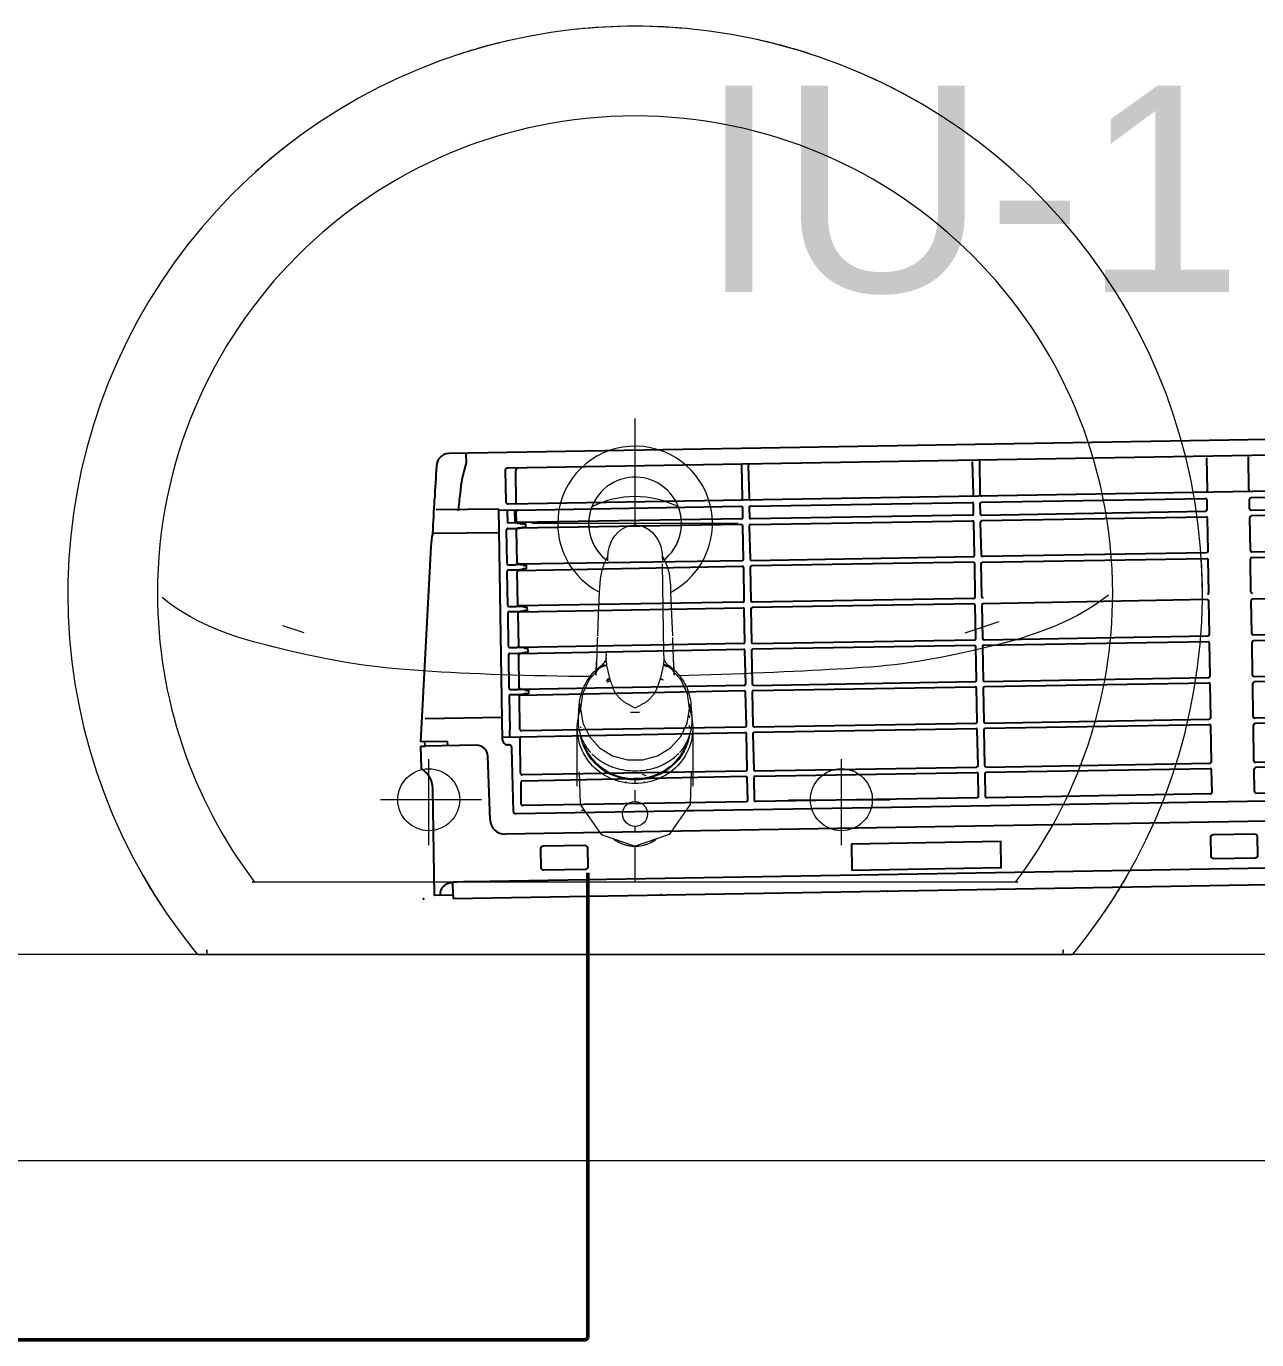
# Model space of a CAD drawing. Header units: millimetres. Extents: x -160614 to 59925, y -157025 to 0.
# Drawn here: x -103741 to -103145, y -110029 to -109393 of the extents above; entities that cross this region are included whole.
import ezdxf

# ---------------------------------------------------------------- set-up
doc = ezdxf.new("R2010")
doc.units = ezdxf.units.MM
doc.header["$LTSCALE"] = 8
for name, color, linetype, lineweight in [('72_EGR_EQP_TAG', 9, 'Continuous', 5), ('LOADING', 9, 'Continuous', 5), ('P-SANR-FIXT', 9, 'Continuous', 18), ('P-SANR-FIXT-1', 9, 'Continuous', 13), ('Walls', 9, 'Continuous', 5)]:
    doc.layers.add(name, color=color, linetype=linetype, lineweight=lineweight)
for name, color, linetype in [('A-Wall-cmu-patt', 9, 'Continuous'), ('DVM_INDOOR', 9, 'Continuous'), ('DVM_UNIT_BP', 9, 'Continuous'), ('DVM_UNIT_DP', 9, 'Continuous'), ('DVM_UNIT_LP', 9, 'Continuous'), ('REF', 42, 'Continuous')]:
    doc.layers.add(name, color=color, linetype=linetype)
doc.styles.add('ARIAL', font='arial.ttf')

# ---------------------------------------------------------------- blocks, each defined once
blk = doc.blocks.new('FP_138-161_A_00_GFL_-0_080_Einreichung_Grundrisse_100')
at = {"layer": 'P-SANR-FIXT'}
blk.add_line((-0.00439, -0.00195), (-0.00448, -0.00213), dxfattribs=at)
at = {"layer": 'P-SANR-FIXT', "flags": 128}
blk.add_lwpolyline([(-0.00566, -0.00372), (-0.00581, -0.00385), (-0.00597, -0.00398)], dxfattribs=at)
blk = doc.blocks.new('FP_139-161_A_00_GFL_-0_080_Einreichung_Grundrisse_100')
at = {"layer": 'P-SANR-FIXT'}
blk.add_line((0.0045, -0.00218), (0.00442, -0.002), dxfattribs=at)
at = {"layer": 'P-SANR-FIXT', "flags": 128}
blk.add_lwpolyline([(0.00601, -0.00401), (0.00586, -0.00389), (0.0057, -0.00376)], dxfattribs=at)
blk = doc.blocks.new('IS_Ceraplus_B8204_BIM_BG _1_ - B8204AA - CERAPLUS single lever basin mixer with pop-up waste-V137-161_A_00_GFL_-0_080_Einreichung_Grundrisse_100')
at = {"layer": 'P-SANR-FIXT-1'}
h = blk.add_hatch(dxfattribs=at)
h.set_pattern_fill('FP_26', color=256, style=0, pattern_type=2)
h.set_pattern_definition([(225, (0.009, 0), (0.010607, -0.010607), []), (315, (0.009, 0), (0.010607, 0.010607), [])])
h.paths.add_polyline_path([(0.00555, -0.00203), (0.00582, -0.00237), (0.00579, -0.00206)])
h.paths.add_polyline_path([(0.00703, -0.00394), (0.00882, -0.00447), (0.00839, -0.00431)])
at = {"layer": 'LOADING'}
for p, q in [((-0.028, 0), (-0.028, -0.02808)), ((0.028, -0.02808), (0.028, 0)), ((-0.02625, -0.02824), (-0.02625, -0.02872)), ((0.02624, -0.02931), (0.02625, -0.02872)), ((0.02625, -0.02872), (0.02625, -0.02824)), ((-0.02744, -0.03367), (-0.02709, -0.03918)), ((0.02709, -0.03918), (0.02744, -0.03367)), ((-0.01375, -0.05117), (-0.01286, -0.05169)), ((0.01237, -0.05196), (0.01327, -0.05146)), ((0.01849, -0.06184), (0.01902, -0.05392)), ((0.01904, -0.05393), (0.01878, -0.05606)), ((0.01399, -0.06466), (0.01327, -0.10772))]:
    blk.add_line(p, q, dxfattribs=at)
at = {"layer": 'LOADING', "flags": 128}
for points in [[(-0.02718, -0.0069), (-0.02663, 0.009), (-0.01646, 0.02356), (0, 0.02913)], [(0.0272, -0.00694), (0.02663, 0.009), (0.01646, 0.02356), (0, 0.02913)], [(-0.01756, -0.05682), (-0.02239, -0.05133), (-0.02542, -0.04476), (-0.02642, -0.03764), (-0.02532, -0.03052), (-0.02215, -0.024), (-0.01723, -0.01859), (-0.01092, -0.01472), (-0.00374, -0.01271), (0.00374, -0.01271), (0.01092, -0.01472), (0.01723, -0.01859), (0.02215, -0.024), (0.0253, -0.03053), (0.02642, -0.03764), (0.02542, -0.04476), (0.02239, -0.05133), (0.01756, -0.05682)], [(-0.02709, -0.03927), (-0.02699, -0.04031), (-0.02686, -0.04135), (-0.02668, -0.04238), (-0.02646, -0.04341), (-0.0262, -0.04442), (-0.02589, -0.04543), (-0.02554, -0.04642), (-0.02516, -0.0474), (-0.02473, -0.04836), (-0.02426, -0.0493), (-0.02375, -0.05023), (-0.02321, -0.05113), (-0.02263, -0.05202), (-0.02201, -0.05288), (-0.02135, -0.05371), (-0.02067, -0.05452), (-0.01995, -0.0553), (-0.0192, -0.05606), (-0.01841, -0.05678), (-0.0176, -0.05747), (-0.01732, -0.0577)], [(0.01732, -0.0577), (0.01814, -0.05702), (0.01894, -0.0563), (0.0197, -0.05556), (0.02043, -0.05479), (0.02113, -0.05398), (0.02179, -0.05316), (0.02242, -0.05231), (0.02302, -0.05143), (0.02357, -0.05053), (0.02409, -0.04961), (0.02458, -0.04868), (0.02502, -0.04772), (0.02542, -0.04675), (0.02578, -0.04576), (0.0261, -0.04476), (0.02638, -0.04375), (0.02661, -0.04273), (0.0268, -0.0417), (0.02695, -0.04066), (0.02706, -0.03962), (0.02709, -0.03927)], [(-0.01897, -0.05391), (-0.01851, -0.0615), (-0.01849, -0.06184)], [(0.01715, -0.05781), (0.01745, -0.05748), (0.01756, -0.05682)], [(-0.01618, -0.05786), (-0.01561, -0.05799), (-0.01507, -0.05814), (-0.01457, -0.05833), (-0.01417, -0.05856), (-0.01391, -0.05883), (-0.01377, -0.0591)], [(-0.01377, -0.0591), (-0.01394, -0.06119), (-0.01401, -0.06328)], [(0.01377, -0.0591), (0.01391, -0.05883), (0.01417, -0.05856), (0.01457, -0.05833), (0.01507, -0.05814), (0.01561, -0.05799), (0.01618, -0.05786)], [(0.01401, -0.06328), (0.01394, -0.06119), (0.01377, -0.0591)], [(0.01839, -0.06506), (0.01838, -0.06516), (0.01838, -0.06518), (0.01838, -0.06524), (0.01838, -0.06535), (0.01837, -0.0655)], [(-0.01807, -0.07284), (-0.01766, -0.08298), (-0.01722, -0.09384)], [(0.01722, -0.09384), (0.01766, -0.08298), (0.01807, -0.07284)], [(-0.01288, -0.11423), (-0.01242, -0.1161), (-0.01176, -0.11793), (-0.01088, -0.1197), (-0.00976, -0.12139), (-0.00838, -0.12297), (-0.0067, -0.12437), (-0.00472, -0.12552), (-0.00245, -0.12628), (0, -0.12657)], [(0, -0.12657), (0.00245, -0.12628), (0.00472, -0.12552), (0.0067, -0.12437), (0.00838, -0.12297), (0.00976, -0.12139), (0.01088, -0.1197), (0.01176, -0.11793), (0.01242, -0.1161), (0.01288, -0.11423)]]:
    blk.add_lwpolyline(points, dxfattribs=at)
at = {"layer": 'LOADING'}
for centre, radius, start, end in [((0, 0.0135), 0.00603, 0, 180), ((0, 0.0135), 0.00603, 180, 0), ((-0.009, 0), 0.005, 300, 315), ((0.009, 0), 0.005, 225, 240)]:
    blk.add_arc(centre, radius, start, end, dxfattribs=at)
for centre, major_axis, start_param, end_param in [((0, -0.02808), (-0.028, 0), 4.712389, 6.47291), ((0, -0.02868), (0.02675, 0), 1.570796, 3.036556), ((0, -0.02868), (-0.02625, 0), 4.712389, 5.759587), ((0, -0.02808), (0.028, 0), 6.093357, 7.853982), ((0, -0.02868), (0.02675, 0), 0.105099, 1.570796), ((0, -0.02868), (0.02625, 0), 0.523599, 1.570796), ((0, -0.02868), (0.02625, 0), 2.625648, 2.791756), ((0, -0.02868), (0.02625, 0), 0.349919, 0.515945), ((0, -0.03206), (0.02749, 0), 3.141823, 3.202701), ((0, -0.03206), (0.02749, 0), 3.239313, 3.439417), ((0, -0.02808), (0.028, 0), 3.371221, 3.483334), ((0, -0.02868), (0.02675, 0), 6.059374, 6.108652), ((0, -0.03206), (0.02749, 0), 5.985527, 6.185455), ((0, -0.02808), (0.028, 0), 5.94107, 6.05344), ((0, -0.03206), (0.02749, 0), 6.222066, 6.282955), ((0, -0.03119), (0.02482, 0), 4.111947, 4.191073), ((0, -0.02868), (0.02625, 0), 4.169225, 4.2325), ((0, -0.02808), (0.028, 0), 4.202431, 4.259552), ((0, -0.02808), (0.028, 0), 5.172057, 5.222265)]:
    blk.add_ellipse(centre, major_axis=major_axis, ratio=0.961262, start_param=start_param, end_param=end_param, dxfattribs=at)
for points, knots in [([(0.02103, -0.01571), (0.02078, -0.01544), (0.02025, -0.0149), (0.01915, -0.01389), (0.01769, -0.01273), (0.01612, -0.01168), (0.0148, -0.01092), (0.01378, -0.01038), (0.01274, -0.00988), (0.01131, -0.00927), (0.00872, -0.00835), (0.00484, -0.00747), (0, -0.0071), (-0.00483, -0.00747), (-0.00872, -0.00835), (-0.0113, -0.00927), (-0.01273, -0.00987), (-0.01378, -0.01038), (-0.0148, -0.01091), (-0.01612, -0.01168), (-0.01769, -0.01272), (-0.01915, -0.01389), (-0.02024, -0.0149), (-0.02077, -0.01543), (-0.02102, -0.0157)], [0.2222222, 0.2222222, 0.2222222, 0.2222222, 0.2361111, 0.25, 0.2777778, 0.3055556, 0.3194444, 0.3333333, 0.3472222, 0.3611111, 0.3888889, 0.4444444, 0.5, 0.5555556, 0.6111111, 0.6388889, 0.6527778, 0.6666667, 0.6805556, 0.6944444, 0.7222222, 0.75, 0.7638889, 0.7777778, 0.7777778, 0.7777778, 0.7777778]), ([(-0.02147, -0.01618), (-0.02157, -0.01629), (-0.02192, -0.01669), (-0.02272, -0.01767), (-0.0238, -0.01918), (-0.02491, -0.0211), (-0.02584, -0.02313), (-0.02657, -0.02527), (-0.02728, -0.02822), (-0.02749, -0.03051), (-0.02749, -0.03206)], [0.7859035, 0.7859035, 0.7859035, 0.7859035, 0.7916667, 0.8055556, 0.8333333, 0.8611111, 0.8888889, 0.9166667, 0.9444444, 1, 1, 1, 1]), ([(0.02749, -0.03206), (0.02749, -0.03051), (0.02728, -0.02822), (0.02657, -0.02527), (0.02584, -0.02314), (0.02491, -0.0211), (0.0238, -0.01918), (0.02273, -0.01768), (0.02192, -0.0167), (0.02157, -0.0163), (0.02147, -0.01618)], [0, 0, 0, 0, 0.0555556, 0.0833333, 0.1111111, 0.1388889, 0.1666667, 0.1944444, 0.2083333, 0.2142181, 0.2142181, 0.2142181, 0.2142181]), ([(0, -0.03779), (-0.00046, -0.03803), (-0.00116, -0.03839), (-0.00209, -0.03889), (-0.00278, -0.03928), (-0.00348, -0.03966), (-0.00418, -0.04005), (-0.00486, -0.04045), (-0.00551, -0.04089), (-0.00612, -0.04137), (-0.00669, -0.04187), (-0.00724, -0.0424), (-0.00777, -0.04295), (-0.00828, -0.0435), (-0.00876, -0.04405), (-0.00922, -0.04464), (-0.00962, -0.04525), (-0.00996, -0.04592), (-0.01025, -0.04662), (-0.01048, -0.04722), (-0.01066, -0.0477), (-0.01079, -0.04805), (-0.01093, -0.0484), (-0.01111, -0.04887), (-0.0114, -0.04969), (-0.0118, -0.05087), (-0.01216, -0.05205), (-0.01242, -0.053), (-0.0126, -0.05371), (-0.01278, -0.05443), (-0.01293, -0.05516), (-0.01309, -0.05588), (-0.01324, -0.05657), (-0.01338, -0.05723), (-0.01357, -0.05809), (-0.01369, -0.0587), (-0.01377, -0.0591)], [0, 0, 0, 0, 0.055556, 0.083333, 0.111111, 0.138889, 0.166667, 0.194444, 0.222222, 0.25, 0.277778, 0.305556, 0.333333, 0.361111, 0.388889, 0.416667, 0.444444, 0.472222, 0.5, 0.527778, 0.541667, 0.555556, 0.569444, 0.583333, 0.611111, 0.666667, 0.722222, 0.75, 0.777778, 0.805556, 0.833333, 0.861111, 0.888889, 0.916667, 0.944444, 1, 1, 1, 1]), ([(0, -0.03572), (-0.00056, -0.03572), (-0.00128, -0.03571), (-0.002, -0.03566), (-0.00216, -0.03565)], [0, 0, 0, 0, 0.1, 0.1298359, 0.1298359, 0.1298359, 0.1298359]), ([(0.00216, -0.03565), (0.002, -0.03566), (0.00128, -0.03571), (0.00056, -0.03572), (0, -0.03572)], [0.8701578, 0.8701578, 0.8701578, 0.8701578, 0.9, 1, 1, 1, 1]), ([(0.01377, -0.0591), (0.01369, -0.0587), (0.01357, -0.05809), (0.01338, -0.05723), (0.01324, -0.05657), (0.01309, -0.05588), (0.01293, -0.05516), (0.01278, -0.05443), (0.0126, -0.05371), (0.01242, -0.053), (0.01216, -0.05205), (0.0118, -0.05087), (0.0114, -0.04969), (0.01111, -0.04887), (0.01093, -0.0484), (0.01079, -0.04805), (0.01066, -0.0477), (0.01048, -0.04722), (0.01025, -0.04662), (0.00996, -0.04592), (0.00962, -0.04525), (0.00922, -0.04464), (0.00876, -0.04405), (0.00828, -0.0435), (0.00777, -0.04295), (0.00724, -0.0424), (0.00669, -0.04187), (0.00612, -0.04137), (0.00551, -0.04089), (0.00486, -0.04045), (0.00418, -0.04005), (0.00348, -0.03966), (0.00278, -0.03928), (0.00209, -0.03889), (0.00116, -0.03839), (0.00046, -0.03803), (0, -0.03779)], [0, 0, 0, 0, 0.055556, 0.083333, 0.111111, 0.138889, 0.166667, 0.194444, 0.222222, 0.25, 0.277778, 0.333333, 0.388889, 0.416667, 0.430556, 0.444444, 0.458333, 0.472222, 0.5, 0.527778, 0.555556, 0.583333, 0.611111, 0.638889, 0.666667, 0.694444, 0.722222, 0.75, 0.777778, 0.805556, 0.833333, 0.861111, 0.888889, 0.916667, 0.944444, 1, 1, 1, 1]), ([(-0.01882, -0.05383), (-0.01878, -0.05466), (-0.01861, -0.05821), (-0.01847, -0.06186), (-0.01838, -0.06462)], [0.6724021, 0.6724021, 0.6724021, 0.6724021, 0.75, 1, 1, 1, 1]), ([(-0.01618, -0.05786), (-0.01622, -0.05783), (-0.01631, -0.05776), (-0.01645, -0.05765), (-0.01659, -0.05754), (-0.01673, -0.05744), (-0.01687, -0.05734), (-0.01701, -0.05724), (-0.01715, -0.05714), (-0.01734, -0.057), (-0.01747, -0.0569), (-0.01756, -0.05682)], [0, 0, 0, 0, 0.1, 0.2, 0.3, 0.4, 0.5, 0.6, 0.7, 0.8, 1, 1, 1, 1]), ([(0.01756, -0.05682), (0.01747, -0.0569), (0.01734, -0.057), (0.01715, -0.05714), (0.01701, -0.05724), (0.01687, -0.05734), (0.01673, -0.05744), (0.01659, -0.05754), (0.01645, -0.05765), (0.01631, -0.05776), (0.01622, -0.05783), (0.01618, -0.05786)], [0, 0, 0, 0, 0.2, 0.3, 0.4, 0.5, 0.6, 0.7, 0.8, 0.9, 1, 1, 1, 1]), ([(0.01838, -0.06462), (0.01847, -0.06186), (0.01861, -0.05821), (0.01878, -0.05466), (0.01882, -0.05383)], [0, 0, 0, 0, 0.25, 0.3275586, 0.3275586, 0.3275586, 0.3275586]), ([(-0.0148, -0.0587), (-0.01502, -0.05861), (-0.0159, -0.05828), (-0.01668, -0.05797), (-0.01721, -0.05777)], [0.8, 0.8, 0.8, 0.8, 0.85, 1, 1, 1, 1]), ([(0.01405, -0.06129), (0.01412, -0.06113), (0.01427, -0.06083), (0.01452, -0.06039), (0.0148, -0.05996), (0.01506, -0.05963), (0.01528, -0.05938), (0.01546, -0.05919), (0.01564, -0.05901), (0.01582, -0.05884), (0.01601, -0.05868), (0.01628, -0.05847), (0.01647, -0.05832), (0.01661, -0.05822)], [0.3333333, 0.3333333, 0.3333333, 0.3333333, 0.4166667, 0.5, 0.5833333, 0.6666667, 0.7083333, 0.75, 0.7916667, 0.8333333, 0.875, 0.9166667, 1, 1, 1, 1]), ([(-0.01311, -0.1116), (-0.01318, -0.11148), (-0.01352, -0.11092), (-0.01406, -0.1099), (-0.0147, -0.10856), (-0.01526, -0.1072), (-0.01589, -0.10534), (-0.01674, -0.10205), (-0.01707, -0.0992), (-0.0171, -0.09727)], [0.4856715, 0.4856715, 0.4856715, 0.4856715, 0.5, 0.55, 0.6, 0.65, 0.7, 0.8, 1, 1, 1, 1]), ([(0.01311, -0.1116), (0.01332, -0.11126), (0.0137, -0.11058), (0.01422, -0.10956), (0.01475, -0.10844), (0.01526, -0.1072), (0.01589, -0.10534), (0.01674, -0.10205), (0.01707, -0.0992), (0.0171, -0.09727)], [-0.5143371, -0.5143371, -0.5143371, -0.5143371, -0.475, -0.4375, -0.4, -0.35, -0.3, -0.2, 0, 0, 0, 0]), ([(-0.01324, -0.10912), (-0.01323, -0.10958), (-0.01322, -0.11027), (-0.01319, -0.11106), (-0.01317, -0.11151), (-0.01315, -0.11184), (-0.01313, -0.11217), (-0.01311, -0.11249), (-0.01309, -0.11281), (-0.01306, -0.11312), (-0.01302, -0.11341), (-0.01297, -0.11379), (-0.01292, -0.11406), (-0.01288, -0.11423)], [0.2, 0.2, 0.2, 0.2, 0.4, 0.5, 0.55, 0.6, 0.65, 0.7, 0.75, 0.8, 0.85, 0.9, 1, 1, 1, 1]), ([(0.01288, -0.11423), (0.01292, -0.11406), (0.01297, -0.11379), (0.01302, -0.11341), (0.01306, -0.11312), (0.01309, -0.11281), (0.01311, -0.11249), (0.01313, -0.11217), (0.01315, -0.11184), (0.01317, -0.11151), (0.01319, -0.11106), (0.01322, -0.11027), (0.01323, -0.10958), (0.01324, -0.10912)], [0, 0, 0, 0, 0.1, 0.15, 0.2, 0.25, 0.3, 0.35, 0.4, 0.45, 0.5, 0.6, 0.8, 0.8, 0.8, 0.8])]:
    blk.add_open_spline(points, degree=3, knots=knots, dxfattribs=at)
for points in [[(-0.01721, -0.05777), (-0.01711, -0.05784), (-0.01691, -0.05799), (-0.01671, -0.05814), (-0.01661, -0.05822)], [(-0.01618, -0.05786), (-0.01624, -0.05793), (-0.01636, -0.05805), (-0.0165, -0.05818), (-0.01659, -0.05825), (-0.01661, -0.05824), (-0.01661, -0.05822)], [(-0.01661, -0.05822), (-0.01628, -0.05846), (-0.01564, -0.05896), (-0.01483, -0.05988), (-0.01419, -0.06091), (-0.01389, -0.06167), (-0.01377, -0.06205)], [(-0.01398, -0.06329), (-0.01401, -0.06329), (-0.01402, -0.06329), (-0.01401, -0.06328)], [(-0.01399, -0.06465), (-0.01399, -0.06442), (-0.014, -0.06397), (-0.01401, -0.06351), (-0.01401, -0.06328)], [(0.01401, -0.06328), (0.01402, -0.06329), (0.014, -0.06329), (0.01397, -0.06329)], [(0.01401, -0.06328), (0.01401, -0.06351), (0.014, -0.06397), (0.01399, -0.06443), (0.01399, -0.06465)], [(0.01721, -0.05777), (0.01677, -0.05794), (0.01582, -0.05831), (0.01469, -0.05874), (0.01409, -0.05896)], [(0.01661, -0.05822), (0.01661, -0.05824), (0.01659, -0.05825), (0.0165, -0.05818), (0.01636, -0.05805), (0.01624, -0.05793), (0.01618, -0.05786)], [(0.01661, -0.05822), (0.01666, -0.05818), (0.01677, -0.0581), (0.01687, -0.05802), (0.01692, -0.05798)], [(0.01693, -0.05798), (0.017, -0.05792), (0.01707, -0.05787), (0.01715, -0.05781)], [(-0.01838, -0.06462), (-0.01834, -0.06586), (-0.01825, -0.06836), (-0.01815, -0.07087), (-0.0181, -0.07211)], [(0.0181, -0.0721), (0.01815, -0.07086), (0.01825, -0.06836), (0.01834, -0.06586), (0.01838, -0.06462)], [(-0.01722, -0.09384), (-0.0172, -0.09442), (-0.01715, -0.09556), (-0.01712, -0.0967), (-0.0171, -0.09727)], [(0.0171, -0.09727), (0.01712, -0.0967), (0.01715, -0.09556), (0.0172, -0.09442), (0.01722, -0.09384)]]:
    blk.add_open_spline(points, degree=3, dxfattribs=at)
for name in ['FP_138-161_A_00_GFL_-0_080_Einreichung_Grundrisse_100', 'FP_139-161_A_00_GFL_-0_080_Einreichung_Grundrisse_100']:
    blk.add_blockref(name, (0, 0), dxfattribs=at)
blk = doc.blocks.new('_100_WB_KER_REN_55x45x18 - _100_WB_KER_REN_55x45x18-V63-161_A_00_GFL_-0_080_Einreichung_Grundrisse_100')
at = {"layer": 'LOADING'}
for p, q in [((-0.20755, 0.225), (-0.20755, 0.2227)), ((0.20745, 0.225), (-0.20745, 0.225)), ((0.20755, 0.2227), (0.20755, 0.225)), ((-0.18555, 0.18989), (0.18555, 0.18989)), ((0, 0.18989), (0, 0.17236)), ((-0.1, 0.17199), (-0.1, 0.13026)), ((0.1, 0.17199), (0.1, 0.13026)), ((0, 0.16556), (0, 0.16281)), ((-0.0259, 0.155), (-0.03149, 0.155)), ((0.02596, 0.155), (0.02479, 0.155)), ((-0.07443, 0.15), (-0.12341, 0.15)), ((0, 0.15094), (0, 0.14544)), ((0.07443, 0.15), (0.12341, 0.15)), ((0, 0.14221), (0, 0.13993)), ((-0.1763, 0.06375), (-0.15981, 0.06923)), ((0.16045, 0.06906), (0.1707, 0.06565)), ((-0.05, 0.01609), (0.05, 0.01609)), ((0, 0.0168), (0, -0.03483))]:
    blk.add_line(p, q, dxfattribs=at)
at = {"layer": 'LOADING', "flags": 128}
for points in [[(-0.21213, 0.225), (-0.21896, 0.21638), (-0.22544, 0.20749), (-0.23156, 0.19835), (-0.2373, 0.18897), (-0.24267, 0.17937), (-0.24765, 0.16956), (-0.25223, 0.15956), (-0.25641, 0.14939), (-0.26018, 0.13905), (-0.26353, 0.12858), (-0.26647, 0.11798), (-0.26897, 0.10727), (-0.27105, 0.09646), (-0.27269, 0.08559), (-0.27389, 0.07465), (-0.27466, 0.06368), (-0.27499, 0.05269), (-0.275, 0.05)], [(0.275, 0.05), (0.27478, 0.061), (0.27412, 0.07198), (0.27302, 0.08292), (0.27149, 0.09381), (0.26952, 0.10463), (0.26712, 0.11537), (0.26429, 0.126), (0.26104, 0.13651), (0.25737, 0.14688), (0.25329, 0.15709), (0.24881, 0.16713), (0.24392, 0.17699), (0.23865, 0.18664), (0.233, 0.19608), (0.22697, 0.20528), (0.22058, 0.21423), (0.21383, 0.22292), (0.21213, 0.225)], [(-0.275, 0.05), (-0.27478, 0.039), (-0.27412, 0.02802), (-0.27302, 0.01708), (-0.27149, 0.00619), (-0.26952, -0.00463), (-0.26712, -0.01537), (-0.26429, -0.026), (-0.26104, -0.03651), (-0.25737, -0.04688), (-0.25329, -0.05709), (-0.24881, -0.06713), (-0.24392, -0.07699), (-0.23865, -0.08664), (-0.233, -0.09608), (-0.22697, -0.10528), (-0.22058, -0.11423), (-0.21383, -0.12292), (-0.20675, -0.13133), (-0.19933, -0.13945), (-0.19159, -0.14727), (-0.18355, -0.15478), (-0.17522, -0.16195), (-0.1666, -0.16879), (-0.15772, -0.17528), (-0.14858, -0.1814), (-0.13921, -0.18716), (-0.12962, -0.19254), (-0.11981, -0.19753), (-0.10982, -0.20212), (-0.09965, -0.20631), (-0.08932, -0.21009), (-0.07885, -0.21345), (-0.06825, -0.2164), (-0.05754, -0.21891), (-0.04674, -0.221), (-0.03587, -0.22265), (-0.02493, -0.22387), (-0.01396, -0.22465), (-0.00297, -0.22498), (0.00803, -0.22488), (0.01902, -0.22434), (0.02997, -0.22336), (0.04088, -0.22194), (0.05172, -0.22009), (0.06248, -0.21781), (0.07314, -0.2151), (0.08368, -0.21196), (0.09409, -0.2084), (0.10435, -0.20443), (0.11444, -0.20006), (0.12435, -0.19528), (0.13406, -0.19011), (0.14355, -0.18456), (0.15282, -0.17863), (0.16184, -0.17234), (0.1706, -0.16569), (0.17909, -0.15869), (0.18729, -0.15136), (0.19519, -0.14371), (0.20278, -0.13575), (0.21005, -0.12749), (0.21698, -0.11895), (0.22356, -0.11014), (0.22979, -0.10107), (0.23564, -0.09176), (0.24112, -0.08223), (0.24622, -0.07248), (0.25092, -0.06253), (0.25522, -0.05241), (0.25911, -0.04212), (0.26259, -0.03169), (0.26564, -0.02112), (0.26828, -0.01044), (0.27048, 0.00034), (0.27225, 0.01119), (0.27358, 0.02211), (0.27448, 0.03307), (0.27494, 0.04406), (0.275, 0.05)]]:
    blk.add_lwpolyline(points, dxfattribs=at)
at = {"layer": 'LOADING'}
for centre in [(-0.1, 0.15), (0.1, 0.15)]:
    blk.add_circle(centre, 0.015, dxfattribs=at)
for centre, radius, start, end in [((0, 0.05), 0.275, 140.4788, 141.23806), ((0, 0.05), 0.275, 38.76194, 39.5212), ((0, 0.05), 0.275, 145.93243, 150.3591), ((0, 0.05), 0.275, 29.6409, 34.06757), ((0, 0.05), 0.2315, 142.82093, 180), ((0, 0.05), 0.2315, 0, 37.17907), ((0, 0.155), 0.0175, 54.08995, 125.91005), ((0, 0.155), 0.0175, 68.869, 83.8798), ((0, 0.155), 0.0175, 251.94632, 258.23461), ((0, 0.05), 0.275, 180, 183.62252), ((0, 0.05), 0.2315, 180, 0), ((0, 0.01609), 0.0375, 117.13046, 0), ((0, 0.01609), 0.0375, 0, 61.41458), ((0, 0.01609), 0.0225, 129.50249, 0), ((0, 0.01609), 0.0225, 0, 51.42857), ((0, 0.01609), 0.0225, 138.08082, 143.39393), ((0, 0.01609), 0.0225, 36.61605, 41.92646), ((0, 0.01609), 0.0225, 156.72498, 162.01336), ((0, 0.01609), 0.0225, 17.98869, 23.27602), ((0, 0.01609), 0.0225, 180, 193.3417), ((0, 0.01609), 0.0225, 346.6583, 0), ((0, 0.01609), 0.0225, 197.04659, 201.50796), ((0, 0.05), 0.04696, 243.44331, 296.55669), ((0, 0.01609), 0.0225, 338.49204, 342.95341), ((0, 0.05), 0.275, 307.66888, 312), ((0, 0.05), 0.275, 240, 245.65889), ((0, 0.05), 0.275, 252, 257.5535), ((0, 0.05), 0.275, 282.92407, 288), ((0, 0.05), 0.275, 264, 276)]:
    blk.add_arc(centre, radius, start, end, dxfattribs=at)
for points, knots in [([(-0.20745, 0.225), (-0.20784, 0.225), (-0.20861, 0.225), (-0.20952, 0.225), (-0.21018, 0.225), (-0.21057, 0.225), (-0.21086, 0.225), (-0.21113, 0.225), (-0.21137, 0.225), (-0.21158, 0.225), (-0.21177, 0.225), (-0.21189, 0.225), (-0.21195, 0.225)], [-1, -1, -1, -1, -0.8333333, -0.6666667, -0.5833333, -0.5, -0.4583333, -0.4166667, -0.3333333, -0.2916667, -0.25, -0.1666667, -0.1666667, -0.1666667, -0.1666667]), ([(0.21195, 0.225), (0.21189, 0.225), (0.21177, 0.225), (0.21158, 0.225), (0.21137, 0.225), (0.21113, 0.225), (0.21086, 0.225), (0.21057, 0.225), (0.21018, 0.225), (0.20952, 0.225), (0.20861, 0.225), (0.20784, 0.225), (0.20745, 0.225)], [-0.8333333, -0.8333333, -0.8333333, -0.8333333, -0.75, -0.7083333, -0.6666667, -0.5833333, -0.5416667, -0.5, -0.4166667, -0.3333333, -0.1666667, 0, 0, 0, 0]), ([(-0.00372, 0.1721), (-0.00457, 0.17191), (-0.00642, 0.17136), (-0.00815, 0.17052), (-0.00904, 0.16999)], [0.5653198, 0.5653198, 0.5653198, 0.5653198, 0.6111111, 0.6666667, 0.6666667, 0.6666667, 0.6666667]), ([(0.00903, 0.16999), (0.00859, 0.17026), (0.00767, 0.17075), (0.00591, 0.17152), (0.00457, 0.17192), (0.00372, 0.1721)], [0.3333333, 0.3333333, 0.3333333, 0.3333333, 0.3611111, 0.3888889, 0.4346482, 0.4346482, 0.4346482, 0.4346482]), ([(-0.22941, 0.0509), (-0.21028, 0.06596), (-0.14306, 0.08389), (-0.10836, 0.08632), (-0.04965, 0.08926), (-0.02055, 0.08992)], [0.0392191, 0.0392191, 0.0392191, 0.0392191, 0.1715289, 0.4228457, 0.6475389, 0.6475389, 0.6475389, 0.6475389]), ([(0.02087, 0.09029), (0.05117, 0.09014), (0.11135, 0.08791), (0.15142, 0.08275), (0.21152, 0.06651), (0.22917, 0.05203)], [0.7533082, 0.7533082, 0.7533082, 0.7533082, 0.9865548, 1.235629, 1.3638988, 1.3638988, 1.3638988, 1.3638988]), ([(-0.01406, 0.03365), (-0.01625, 0.03189), (-0.02071, 0.02671), (-0.0225, 0.02), (-0.0225, 0.01609)], [0.7144203, 0.7144203, 0.7144203, 0.7144203, 0.8333333, 1, 1, 1, 1]), ([(0.0225, 0.01609), (0.0225, 0.0187), (0.02158, 0.02392), (0.01818, 0.02983), (0.01523, 0.03272), (0.01406, 0.03365)], [0, 0, 0, 0, 0.1111111, 0.2222222, 0.285568, 0.285568, 0.285568, 0.285568])]:
    blk.add_open_spline(points, degree=3, knots=knots, dxfattribs=at)
for points in [[(-0.20755, 0.2227), (-0.20755, 0.22308), (-0.20754, 0.22347), (-0.20752, 0.22385)], [(0.20752, 0.22385), (0.20754, 0.22347), (0.20755, 0.22308), (0.20755, 0.2227)], [(-0.18523, 0.18989), (-0.18533, 0.18989), (-0.18544, 0.18989), (-0.18555, 0.18989)], [(0.18555, 0.18989), (0.18544, 0.18989), (0.18533, 0.18989), (0.18523, 0.18989)], [(-0.00086, 0.17248), (-0.00131, 0.17245), (-0.00176, 0.17242), (-0.00221, 0.17236)], [(0.00221, 0.17236), (0.00176, 0.17242), (0.00131, 0.17245), (0.00086, 0.17248)], [(-0.0225, 0.01609), (-0.0225, 0.01472), (-0.02225, 0.01197), (-0.02149, 0.00929), (-0.02099, 0.008)], [(0.02099, 0.008), (0.02149, 0.00929), (0.02225, 0.01197), (0.0225, 0.01472), (0.0225, 0.01609)]]:
    blk.add_open_spline(points, degree=3, dxfattribs=at)
at = {"layer": 'LOADING', "xscale": -1, "rotation": 5.088887490341627e-12}
blk.add_blockref('IS_Ceraplus_B8204_BIM_BG _1_ - B8204AA - CERAPLUS single lever basin mixer with pop-up waste-V137-161_A_00_GFL_-0_080_Einreichung_Grundrisse_100', (0, 0.14337), dxfattribs=at)
blk = doc.blocks.new('GF1')
at = {"layer": 'Walls', "color": 9}
for p, q in [((-102579.77, -109842.61), (-104558.25, -109842.61, 0)), ((-102579.77, -109942.61), (-105150.67, -109942.61))]:
    blk.add_line(p, q, dxfattribs=at)
at = {"layer": 'LOADING', "color": 9, "xscale": 1000, "yscale": 1000, "zscale": 1000, "rotation": 180}
blk.add_blockref('_100_WB_KER_REN_55x45x18 - _100_WB_KER_REN_55x45x18-V63-161_A_00_GFL_-0_080_Einreichung_Grundrisse_100', (-103446.09, -109617.61), dxfattribs=at)
blk = doc.blocks.new('mmmm')
at = {"layer": 'DVM_INDOOR', "color": 0}
for p, q in [((118.976, -9.25301), (118.98586, -9.25292)), ((118.98586, -9.25292), (118.98586, -9.25487)), ((118.98586, -9.25487), (118.98786, -9.25483)), ((118.98586, -9.27751), (118.98586, -9.25487)), ((118.98786, -9.25292), (119.07407, -9.25895)), ((118.98786, -9.25483), (118.98786, -9.25292)), ((118.98786, -9.25483), (118.98786, -9.26484)), ((118.99789, -9.28912), (118.99789, -9.25507)), ((119.07949, -9.28901), (119.07974, -9.26019)), ((118.91986, -9.26611), (118.91836, -9.26613)), ((118.91836, -9.26613), (118.91836, -9.93796)), ((118.91986, -9.26611), (118.92544, -9.26605)), ((118.98586, -9.26484), (118.98786, -9.26484)), ((119.08998, -9.28922), (119.09012, -9.2615)), ((118.92578, -9.27393), (118.92558, -9.26792)), ((119.11497, -10.06341), (119.1149, -9.26755)), ((118.92578, -9.27393), (118.92578, -9.67422)), ((119.11454, -9.27508), (119.11074, -9.2751)), ((118.95275, -9.283), (118.98095, -9.28251)), ((118.94636, -9.92636), (118.94636, -9.2895)), ((118.98786, -9.28912), (119.08998, -9.28922)), ((118.98919, -9.28912), (118.98953, -9.39612)), ((119.0894, -9.29748), (119.0894, -9.28922)), ((118.95536, -9.29437), (118.95536, -10.03645)), ((118.95635, -9.29337), (118.98437, -9.29312)), ((118.98931, -9.29231), (118.9925, -9.29232)), ((119.00726, -9.29232), (118.99242, -9.29233)), ((119.00796, -9.29302), (119.00794, -9.29686)), ((119.0102, -9.29302), (119.0102, -9.29606)), ((119.02551, -9.29232), (119.01074, -9.29232)), ((119.02621, -9.29302), (119.02618, -9.29686)), ((119.02876, -9.29302), (119.02876, -9.29606)), ((119.04395, -9.29232), (119.02942, -9.29232)), ((119.04464, -9.29302), (119.04462, -9.29686)), ((119.04688, -9.29302), (119.04688, -9.29606)), ((119.06242, -9.29232), (119.04742, -9.29233)), ((119.06309, -9.29302), (119.06306, -9.29686)), ((119.06532, -9.29302), (119.06532, -9.29606)), ((119.08069, -9.29232), (119.06606, -9.29232)), ((119.08139, -9.29302), (119.08136, -9.29686)), ((119.08377, -9.29302), (119.08948, -9.29302)), ((119.08379, -9.29615), (119.08378, -9.29302)), ((119.08381, -9.29707), (119.08379, -9.29615)), ((119.08948, -9.29615), (119.08379, -9.29615)), ((118.95886, -9.39627), (118.95886, -9.29754)), ((118.95956, -9.29684), (118.96947, -9.29694)), ((118.96983, -9.29755), (118.97014, -9.3962)), ((118.97243, -9.39627), (118.97242, -9.29754)), ((118.97312, -9.29684), (118.98886, -9.29686)), ((118.99187, -9.39627), (118.99186, -9.29754)), ((118.99256, -9.29684), (119.00731, -9.29686)), ((119.00766, -9.29746), (119.00798, -9.39612)), ((119.0083, -9.30102), (119.00984, -9.30102)), ((119.01021, -9.39627), (119.0102, -9.29754)), ((119.0109, -9.29684), (119.02564, -9.29686)), ((119.026, -9.29746), (119.02631, -9.39623)), ((119.02654, -9.30102), (119.0284, -9.30102)), ((119.02874, -9.39627), (119.02874, -9.29752)), ((119.02929, -9.29694), (119.04386, -9.29693)), ((119.04451, -9.29755), (119.04459, -9.39625)), ((119.04498, -9.30102), (119.04653, -9.30102)), ((119.04704, -9.39627), (119.04709, -9.29705)), ((119.04759, -9.29685), (119.06209, -9.29685)), ((119.06277, -9.29755), (119.06298, -9.39627)), ((119.06342, -9.30102), (119.06497, -9.30102)), ((119.06566, -9.29755), (119.06544, -9.39623)), ((119.06603, -9.29685), (119.08076, -9.29687)), ((119.08135, -9.39621), (119.0814, -9.29732)), ((119.08172, -9.30102), (119.08327, -9.30102)), ((119.08363, -9.29754), (119.08338, -9.29932)), ((119.08382, -9.39627), (119.08393, -9.29697)), ((119.08428, -9.29685), (119.08863, -9.29685)), ((119.0894, -9.29748), (119.08947, -9.39624)), ((119.09254, -9.29694), (119.1069, -9.29694)), ((118.95887, -9.49828), (118.95888, -9.40034)), ((118.95956, -9.3969), (118.96945, -9.3969)), ((118.96945, -9.39978), (118.95956, -9.39978)), ((118.97014, -9.40048), (118.97014, -9.4982)), ((118.97242, -9.40048), (118.97242, -9.49825)), ((118.97312, -9.3969), (118.98884, -9.39681)), ((118.98884, -9.39969), (118.97312, -9.39978)), ((118.98953, -9.40029), (118.98953, -9.49818)), ((118.99186, -9.40048), (118.99192, -9.4982)), ((118.99256, -9.3969), (119.00728, -9.39681)), ((119.00728, -9.39969), (118.99256, -9.39978)), ((119.00798, -9.40033), (119.00798, -9.49824)), ((119.0102, -9.40048), (119.01026, -9.4982)), ((119.0109, -9.3969), (119.02562, -9.39681)), ((119.02562, -9.39969), (119.0109, -9.39978)), ((119.02631, -9.40033), (119.02631, -9.49823)), ((119.02874, -9.40048), (119.02871, -9.49822)), ((119.02944, -9.3969), (119.0439, -9.39681)), ((119.0439, -9.39969), (119.02944, -9.39978)), ((119.04458, -9.4983), (119.04459, -9.40032)), ((119.04701, -9.49822), (119.04704, -9.40048)), ((119.04774, -9.3969), (119.06229, -9.39692)), ((119.06229, -9.3998), (119.04774, -9.39978)), ((119.06299, -9.49835), (119.06298, -9.4004)), ((119.0654, -9.40048), (119.06544, -9.49824)), ((119.0661, -9.3969), (119.08066, -9.39679)), ((119.08066, -9.39967), (119.0661, -9.39978)), ((119.08135, -9.4003), (119.08134, -9.49829)), ((119.08373, -9.49821), (119.08382, -9.40048)), ((119.08452, -9.3969), (119.08878, -9.39689)), ((119.08878, -9.39977), (119.08452, -9.39978)), ((119.08947, -9.4004), (119.08938, -9.49825)), ((119.09304, -9.39691), (119.10739, -9.3968)), ((119.10739, -9.39968), (119.09304, -9.39979)), ((118.95956, -9.4989), (118.96945, -9.4989)), ((118.97312, -9.4989), (118.98884, -9.49881)), ((118.99256, -9.4989), (119.00728, -9.49881)), ((119.0109, -9.4989), (119.02562, -9.49881)), ((119.02936, -9.4989), (119.0439, -9.49883)), ((119.04766, -9.4989), (119.0623, -9.49893)), ((119.06609, -9.49892), (119.08063, -9.49885)), ((119.08443, -9.49884), (119.08869, -9.49883)), ((119.09304, -9.49891), (119.10739, -9.4988)), ((118.95886, -9.60142), (118.95886, -9.50248)), ((118.96945, -9.50178), (118.95956, -9.50178)), ((118.97014, -9.50248), (118.97013, -9.60145)), ((118.97242, -9.50248), (118.97243, -9.60138)), ((118.98884, -9.50169), (118.97312, -9.50178)), ((118.98953, -9.50229), (118.98955, -9.60138)), ((118.99186, -9.50248), (118.99192, -9.60138)), ((119.00728, -9.50169), (118.99256, -9.50178)), ((119.008, -9.50233), (119.008, -9.60143)), ((119.0102, -9.50248), (119.01026, -9.60139)), ((119.02562, -9.50169), (119.0109, -9.50178)), ((119.02631, -9.50233), (119.02618, -9.60139)), ((119.02866, -9.50248), (119.02875, -9.60143)), ((119.0439, -9.50171), (119.02936, -9.50178)), ((119.04468, -9.60143), (119.04459, -9.50234)), ((119.0622, -9.50171), (119.04777, -9.50176)), ((119.06289, -9.50234), (119.06289, -9.60132)), ((119.06544, -9.60141), (119.06539, -9.5025)), ((119.08063, -9.50173), (119.06609, -9.5018)), ((119.08134, -9.50235), (119.08134, -9.60147)), ((119.08373, -9.50242), (119.08381, -9.60146)), ((119.08869, -9.50171), (119.08443, -9.50172)), ((119.08939, -9.50235), (119.08939, -9.6013)), ((119.10766, -9.50188), (119.09304, -9.50179)), ((118.95956, -9.60203), (118.96944, -9.60203)), ((118.97313, -9.60208), (118.98885, -9.602)), ((118.99262, -9.60205), (119.00731, -9.60197)), ((119.01096, -9.60202), (119.0255, -9.60197)), ((119.02945, -9.60206), (119.04399, -9.60201)), ((119.04777, -9.60211), (119.06231, -9.60206)), ((119.06614, -9.60208), (119.08068, -9.60203)), ((119.0845, -9.60206), (119.0887, -9.60208)), ((119.09286, -9.60227), (119.1074, -9.60222)), ((118.95956, -9.62081), (118.96944, -9.62081)), ((118.97313, -9.62076), (118.98885, -9.62085)), ((118.99262, -9.62079), (119.00731, -9.62088)), ((119.01096, -9.62083), (119.0255, -9.62088)), ((119.02945, -9.62078), (119.04399, -9.62083)), ((119.04777, -9.62074), (119.06231, -9.62079)), ((119.06614, -9.62077), (119.08068, -9.62082)), ((119.0845, -9.62078), (119.0887, -9.62076)), ((119.09286, -9.62057), (119.1074, -9.62062)), ((118.95886, -9.62143), (118.95886, -9.72037)), ((118.97014, -9.72037), (118.97013, -9.62139)), ((118.97014, -9.72037), (118.97013, -9.62139)), ((118.97242, -9.72036), (118.97243, -9.62146)), ((118.98953, -9.72055), (118.98955, -9.62146)), ((118.99186, -9.72037), (118.99192, -9.62146)), ((119.008, -9.72052), (119.008, -9.62141)), ((119.0102, -9.72037), (119.01026, -9.62146)), ((119.02631, -9.72052), (119.02618, -9.62146)), ((119.02875, -9.62141), (119.02866, -9.72037)), ((119.04468, -9.62141), (119.04459, -9.7205)), ((119.06289, -9.7205), (119.06289, -9.62153)), ((119.06544, -9.62143), (119.06539, -9.72034)), ((119.08134, -9.72049), (119.08134, -9.62137)), ((119.08373, -9.72042), (119.08381, -9.62138)), ((119.08939, -9.7205), (119.08939, -9.62155))]:
    blk.add_line(p, q, dxfattribs=at)
for points in [[(118.91986, -9.26611), (118.91986, -9.25792), (118.96723, -9.25792, 0.126177), (118.97199, -9.2567, 0.12288), (118.97558, -9.25338, -0.148162), (118.97601, -9.25301, 0.963175)], [(119.0922, -9.29332), (119.0922, -10.03753, 0.416565), (119.09326, -10.03858), (119.10702, -10.03858, 0.414175), (119.10807, -10.03753), (119.10807, -9.29332, 0.414221), (119.10702, -9.29227), (119.09326, -9.29227, 0.410074), (119.0922, -9.29331, 0.410074)], [(118.93015, -9.32461), (118.93015, -9.30637, -0.402614), (118.93123, -9.30525), (118.93974, -9.30525, -0.444927), (118.94086, -9.30637), (118.94086, -9.32461, -0.414234), (118.93974, -9.32573), (118.93123, -9.32573, -0.442551), (118.93015, -9.32461)], [(118.93015, -9.62054), (118.93015, -9.6023, -0.402614), (118.93123, -9.60118), (118.93974, -9.60118, -0.444927), (118.94086, -9.6023), (118.94086, -9.62054, -0.414234), (118.93974, -9.62166), (118.93123, -9.62166, -0.442551), (118.93015, -9.62054)]]:
    blk.add_lwpolyline(points, format="xyb", dxfattribs=at)
blk.add_lwpolyline([(118.93936, -9.44243), (118.92787, -9.44243), (118.92787, -9.50841), (118.93936, -9.50841), (118.93936, -9.44243)], dxfattribs=at)
for centre, radius, start, end in [((118.92045, -9.26494), 0.00455, 45.59205, 97.46145), ((119.07367, -9.28059), 0.02165, 73.70893, 88.93149), ((119.16802, -8.13999), 1.1233, 265.49252, 266.26385), ((119.08195, -9.51927), 0.25868, 83.90883, 87.14813), ((118.91712, -9.26693), 0.00836, 6.85633, 39.80321), ((118.91288, -9.26792), 0.0127, 359.96927, 8.99066), ((119.10937, -9.26766), 0.00561, 2.23626, 89.26825), ((119.06968, -9.47066), 0.20039, 82.09669, 84.29132), ((119.08945, -9.34054), 0.06881, 71.97852, 83.50485), ((118.98086, -9.27751), 0.005, 270.99969, 0.00031), ((118.95286, -9.2895), 0.0065, 91, 180), ((118.98787, -9.29114), 0.00202, 90.26104, 186.51272), ((118.95636, -9.29437), 0.001, 90.49827, 180.00009), ((118.98435, -9.2916), 0.00153, 270.93614, 8.40752), ((119.00726, -9.29301), 0.00069, 359.1823, 89.62773), ((118.99943, -9.29685), 0.0108, 347.00403, 4.18984), ((119.0109, -9.29302), 0.000701, 103.05285, 180.04383), ((119.02551, -9.29301), 0.00069, 359.1823, 89.62773), ((119.01799, -9.29685), 0.0108, 347.00403, 4.18984), ((119.02946, -9.29302), 0.000701, 103.05285, 180.04383), ((119.04395, -9.29301), 0.00069, 359.1823, 89.62773), ((119.03611, -9.29685), 0.0108, 347.00403, 4.18984), ((119.04758, -9.29302), 0.000701, 103.05285, 180.04383), ((119.06239, -9.29301), 0.00069, 359.1823, 89.62773), ((119.05455, -9.29685), 0.0108, 347.00403, 4.18984), ((119.06602, -9.29302), 0.000701, 103.05285, 180.04383), ((119.08069, -9.29301), 0.00069, 359.1823, 89.62773), ((118.95955, -9.29754), 0.00069, 89.15047, 180.34971), ((118.96912, -9.29756), 0.00071, 0.77833, 60.09159), ((118.97311, -9.29754), 0.00069, 89.15047, 180.34971), ((118.98851, -9.29747), 0.00071, 0.77833, 60.09159), ((118.99255, -9.29754), 0.00069, 89.15047, 180.34971), ((119.00695, -9.29747), 0.00071, 0.77833, 60.09159), ((119.04272, -9.2948), 0.03484, 183.3813, 187.21014), ((119.00498, -9.30008), 0.0033, 358.4879, 15.94364), ((119.03354, -9.30004), 0.02527, 180.29323, 182.23602), ((119.02031, -9.30083), 0.01047, 171.69698, 181.07173), ((119.01089, -9.29754), 0.00069, 89.15047, 180.34971), ((119.0252, -9.29747), 0.00071, 0.77833, 60.09159), ((119.02529, -9.29747), 0.00071, 0.77833, 60.09159), ((119.06097, -9.2948), 0.03484, 183.3813, 187.21014), ((119.02323, -9.30008), 0.0033, 358.4879, 15.94364), ((119.05179, -9.30004), 0.02527, 180.29323, 182.23602), ((119.03887, -9.30083), 0.01047, 171.69698, 181.07173), ((119.02945, -9.29754), 0.00069, 89.15047, 180.34971), ((119.04391, -9.29753), 0.000596, 357.85071, 94.90455), ((119.0794, -9.2948), 0.03484, 183.3813, 187.21014), ((119.04167, -9.30008), 0.0033, 358.4879, 15.94364), ((119.07023, -9.30004), 0.02527, 180.29323, 182.23602), ((119.057, -9.30083), 0.01047, 171.69698, 181.07173), ((119.04758, -9.29754), 0.00069, 89.15047, 180.34971), ((119.06208, -9.29754), 0.000694, 359.46492, 88.84589), ((119.06236, -9.29753), 0.000596, 357.85071, 94.90455), ((119.09784, -9.2948), 0.03484, 183.3813, 187.21014), ((119.06011, -9.30008), 0.0033, 358.4879, 15.94364), ((119.08867, -9.30004), 0.02527, 180.29323, 182.23602), ((119.07544, -9.30083), 0.01047, 171.69698, 181.07173), ((119.06602, -9.29754), 0.00069, 89.15047, 180.34971), ((119.06627, -9.29746), 0.000621, 79.57051, 188.1736), ((119.08082, -9.29746), 0.000596, 357.85071, 94.90455), ((119.11615, -9.2948), 0.03484, 183.3813, 187.21014), ((119.07841, -9.30008), 0.0033, 358.4879, 15.94364), ((119.10697, -9.30004), 0.02527, 180.29323, 182.23602), ((119.09374, -9.30083), 0.01047, 171.69698, 181.07173), ((119.08432, -9.29754), 0.00069, 89.15047, 180.34971), ((119.08874, -9.29751), 0.000669, 356.35497, 100.69801), ((119.09256, -9.29729), 0.000346, 93.42677, 172.51743), ((119.10704, -9.29778), 0.000875, 349.63478, 100.43256), ((118.95956, -9.3962), 0.0007, 185.57522, 270.01753), ((118.95956, -9.40048), 0.0007, 89.96158, 179.95651), ((118.96944, -9.3962), 0.000701, 270.44706, 350.09932), ((118.96944, -9.40048), 0.0007, 5.67715, 86.55182), ((118.97312, -9.40048), 0.0007, 89.96158, 179.95651), ((118.97312, -9.3962), 0.0007, 185.57522, 270.01753), ((118.98883, -9.39611), 0.000701, 270.44706, 350.09932), ((118.98883, -9.4004), 0.0007, 5.67715, 86.55182), ((118.99256, -9.40048), 0.0007, 89.96158, 179.95651), ((118.99256, -9.3962), 0.0007, 185.57522, 270.01753), ((119.00728, -9.39611), 0.000701, 270.44706, 350.09932), ((119.00728, -9.4004), 0.0007, 5.67715, 86.55182), ((119.0109, -9.40048), 0.0007, 89.96158, 179.95651), ((119.0109, -9.3962), 0.0007, 185.57522, 270.01753), ((119.02562, -9.39611), 0.000701, 270.44706, 350.09932), ((119.02562, -9.4004), 0.0007, 5.67715, 86.55182), ((119.02944, -9.3962), 0.0007, 185.57522, 270.01753), ((119.02944, -9.40048), 0.0007, 89.96158, 179.95651), ((119.04389, -9.39611), 0.000701, 270.44706, 350.09932), ((119.0439, -9.40039), 0.0007, 5.67715, 86.55182), ((119.04774, -9.3962), 0.0007, 185.57522, 270.01753), ((119.04774, -9.40048), 0.0007, 89.96158, 179.95651), ((119.06228, -9.39622), 0.000702, 270.45961, 355.78004), ((119.06228, -9.40051), 0.0007, 5.67715, 86.55182), ((119.0661, -9.40048), 0.0007, 89.96158, 179.95651), ((119.0661, -9.3962), 0.0007, 185.57522, 270.01753), ((119.08066, -9.39609), 0.000701, 270.44706, 350.09932), ((119.08066, -9.40037), 0.0007, 5.67715, 86.55182), ((119.08452, -9.3962), 0.0007, 185.57522, 270.01753), ((119.08452, -9.40048), 0.0007, 89.96158, 179.95651), ((119.08877, -9.39619), 0.000701, 270.44706, 350.09932), ((119.08878, -9.40047), 0.0007, 5.67715, 86.55182), ((119.09296, -9.39613), 0.000782, 194.29912, 276.11258), ((119.09291, -9.40047), 0.0007, 78.96002, 187.62736), ((119.10739, -9.3961), 0.000701, 270.44706, 350.09932), ((119.10739, -9.40038), 0.0007, 5.67715, 86.55182), ((118.95956, -9.4982), 0.0007, 185.57522, 270.01753), ((118.96944, -9.4982), 0.000701, 270.44706, 350.09932), ((118.97312, -9.4982), 0.0007, 185.57522, 270.01753), ((118.98883, -9.49811), 0.000701, 270.44706, 350.09932), ((118.99253, -9.49828), 0.000619, 174.04908, 272.95543), ((119.00728, -9.49811), 0.000701, 270.44706, 350.09932), ((119.01087, -9.49828), 0.000619, 174.04908, 272.95543), ((119.02562, -9.49811), 0.000701, 270.44706, 350.09932), ((119.02933, -9.49828), 0.000619, 174.04908, 272.95543), ((119.04389, -9.49813), 0.000701, 270.44706, 350.09932), ((119.04763, -9.49828), 0.000619, 174.04908, 272.95543), ((119.0623, -9.49823), 0.000701, 270.44706, 350.09932), ((119.06606, -9.49831), 0.000619, 174.04908, 272.95543), ((119.08062, -9.49815), 0.000701, 270.44706, 350.09932), ((119.08443, -9.49814), 0.0007, 185.57522, 270.01753), ((119.08869, -9.49813), 0.000701, 270.44706, 350.09932), ((119.09296, -9.49813), 0.000782, 194.29912, 276.11258), ((118.95956, -9.50248), 0.0007, 89.96158, 179.95651), ((118.96944, -9.50248), 0.0007, 5.67715, 86.55182), ((118.97312, -9.50248), 0.0007, 89.96158, 179.95651), ((118.98883, -9.5024), 0.0007, 5.67715, 86.55182), ((118.99256, -9.50248), 0.0007, 89.96158, 179.95651), ((119.00728, -9.5024), 0.0007, 5.67715, 86.55182), ((119.0109, -9.50248), 0.0007, 89.96158, 179.95651), ((119.02562, -9.5024), 0.0007, 5.67715, 86.55182), ((119.02936, -9.50248), 0.0007, 89.96158, 179.95651), ((119.0439, -9.50241), 0.0007, 5.67715, 86.55182), ((119.04777, -9.50246), 0.0007, 89.96158, 179.95651), ((119.06219, -9.50241), 0.0007, 5.67715, 86.55182), ((119.06609, -9.5025), 0.0007, 89.96158, 179.95651), ((119.08063, -9.50244), 0.0007, 5.67715, 86.55182), ((119.08443, -9.50242), 0.0007, 89.96158, 179.95651), ((119.08869, -9.50242), 0.0007, 5.67715, 86.55182), ((119.09291, -9.50247), 0.0007, 78.96002, 187.62736), ((118.95956, -9.60133), 0.0007, 185.57522, 270.01753), ((118.96944, -9.60133), 0.000701, 270.44706, 350.09932), ((118.97313, -9.60138), 0.0007, 185.57522, 270.01753), ((118.98884, -9.6013), 0.000701, 270.44706, 350.09932), ((118.99262, -9.60135), 0.0007, 185.57522, 270.01753), ((119.00731, -9.60127), 0.000701, 270.44706, 350.09932), ((119.01096, -9.60132), 0.0007, 185.57522, 270.01753), ((119.02549, -9.60127), 0.000701, 270.44706, 350.09932), ((119.02945, -9.60136), 0.0007, 185.57522, 270.01753), ((119.04399, -9.60131), 0.000701, 270.44706, 350.09932), ((119.04777, -9.60141), 0.0007, 185.57522, 270.01753), ((119.06231, -9.60136), 0.000701, 270.44706, 350.09932), ((119.06614, -9.60138), 0.0007, 185.57522, 270.01753), ((119.08069, -9.60137), 0.000657, 269.05679, 351.31665), ((119.0845, -9.60136), 0.0007, 185.57522, 270.01753), ((119.08848, -9.60119), 0.000912, 284.00681, 353.52049), ((119.09286, -9.60157), 0.0007, 185.57522, 270.01753), ((118.95956, -9.62151), 0.0007, 89.98247, 174.42478), ((118.96944, -9.62151), 0.000701, 9.90068, 89.55294), ((118.96944, -9.62151), 0.000701, 9.90068, 89.55294), ((118.97313, -9.62146), 0.0007, 89.98247, 174.42478), ((118.98884, -9.62155), 0.000701, 9.90068, 89.55294), ((118.99262, -9.62149), 0.0007, 89.98247, 174.42478), ((119.00731, -9.62158), 0.000701, 9.90068, 89.55294), ((119.01096, -9.62153), 0.0007, 89.98247, 174.42478), ((119.02549, -9.62158), 0.000701, 9.90068, 89.55294), ((119.02945, -9.62148), 0.0007, 89.98247, 174.42478), ((119.04399, -9.62153), 0.000701, 9.90068, 89.55294), ((119.04777, -9.62144), 0.0007, 89.98247, 174.42478), ((119.06231, -9.62149), 0.000701, 9.90068, 89.55294), ((119.06614, -9.62147), 0.0007, 89.98247, 174.42478), ((119.08069, -9.62147), 0.000657, 8.68335, 90.94321), ((119.0845, -9.62148), 0.0007, 89.98247, 174.42478), ((119.08848, -9.62165), 0.000912, 6.47951, 75.99319), ((119.09286, -9.62127), 0.0007, 89.98247, 174.42478)]:
    blk.add_arc(centre, radius, start, end, dxfattribs=at)
at = {"layer": 'DVM_UNIT_BP'}
blk.add_point((118.91836, -9.25292), dxfattribs=at)
at = {"layer": 'DVM_UNIT_DP'}
for p in [(118.94933, -9.25792), (118.91836, -9.45803)]:
    blk.add_point(p, dxfattribs=at)
at = {"layer": 'DVM_UNIT_LP'}
for p in [(119.05486, -9.25761), (118.91836, -9.35791)]:
    blk.add_point(p, dxfattribs=at)

msp = doc.modelspace()

# ---------------------------------------------------------------- linework, layer by layer
at = {"layer": 'REF', "lineweight": 50, "ltscale": 1.02}
for p, q in [((-103469.06, -110028.17), (-103469.06, -109803.01)), ((-103470.31, -110029.42), (-108068, -110029.42))]:
    msp.add_line(p, q, dxfattribs=at)
msp.add_arc((-103470.31, -110028.17), 1.25, 270, 0, dxfattribs=at)

# ---------------------------------------------------------------- block references
at = {"layer": '72_EGR_EQP_TAG'}
msp.add_blockref('GF1', (0, 0), dxfattribs=at)
at = {"layer": 'A-Wall-cmu-patt', "color": 4, "xscale": 1097.4, "yscale": 1097.4, "zscale": 1097.4, "rotation": 90.97568300645133}
msp.add_blockref('mmmm', (-111479.22, -240470.72), dxfattribs=at)

# ---------------------------------------------------------------- texts
at = {"layer": 'A-Wall-cmu-patt', "color": 4, "style": 'ARIAL'}
msp.add_text('IU-1.5', height=100, dxfattribs=at).set_placement((-103415.22, -109521.4))

doc.saveas('drawing.dxf')
